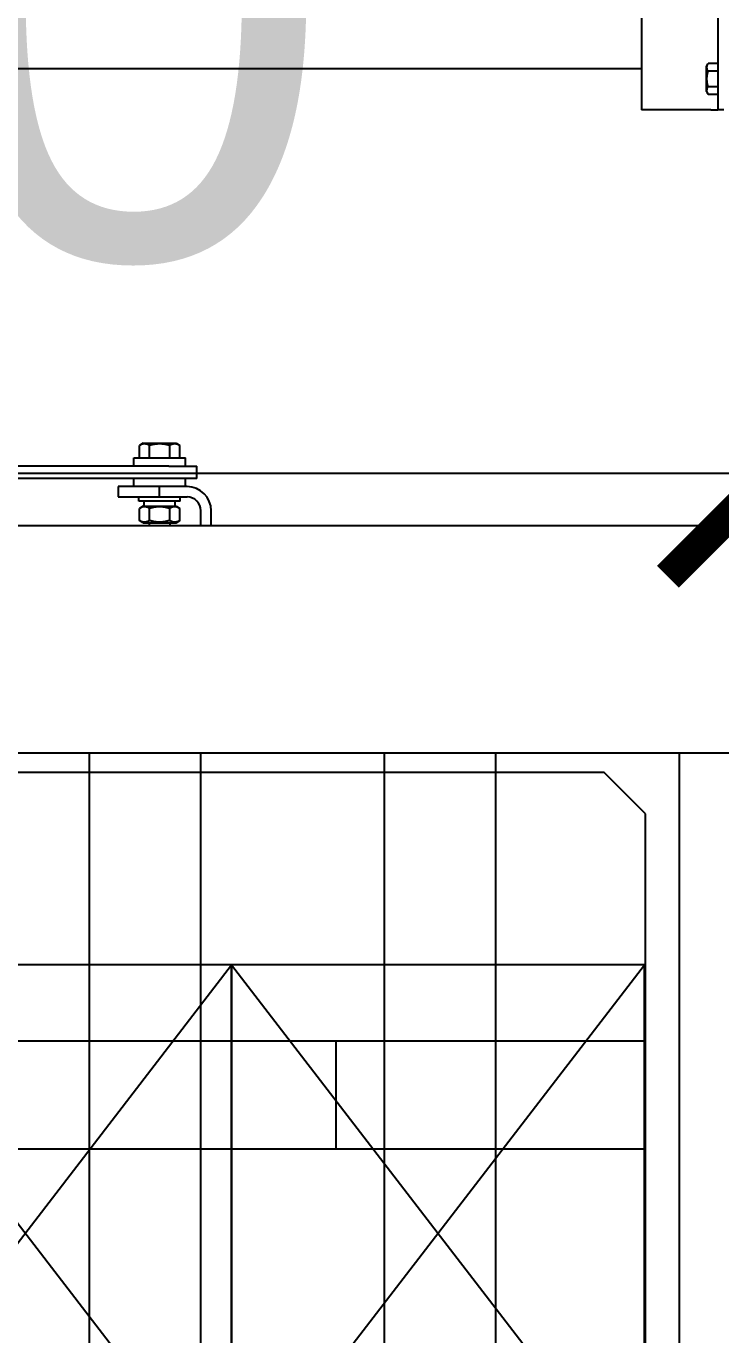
# Model space of a CAD drawing. Header units: millimetres. Extents: x -383313 to -161684, y -117025 to 99224.
# Drawn here: x -344250 to -343914, y -7784 to -7150 of the extents above; entities that cross this region are included whole.
import ezdxf

# ---------------------------------------------------------------- set-up
doc = ezdxf.new("R2010")
doc.units = ezdxf.units.MM
doc.header["$MEASUREMENT"] = 0
doc.linetypes.add('DASHED', pattern=[0.75, 0.5, -0.25])
doc.layers.get('Defpoints').update_dxf_attribs({"color": 31})
for name, color, linetype in [('001__КОНСТРУКТИВ__размеры внутр.', 7, 'Continuous'), ('PV-CB35', 7, 'Continuous'), ('Робот', 30, 'Continuous')]:
    doc.layers.add(name, color=color, linetype=linetype)
doc.styles.add('PSTUDIO', font='arial.ttf')
doc.dimstyles.new('PS_TICK', dxfattribs={"dimscale": 100, "dimtxt": 2.5, "dimasz": 1, "dimexe": 2, "dimexo": 2, "dimgap": 1, "dimtad": 1, "dimdec": 0, "dimzin": 0, "dimdsep": 46, "dimtxsty": 'PSTUDIO', "dimblk": 'ARCHTICK', "dimcen": 2, "dimdle": 1.5, "dimse1": 1, "dimse2": 1, "dimadec": 0, "dimazin": 0, "dimtfac": 1, "dimtdec": 0, "dimtix": 1, "dimtmove": 1, "dimatfit": 3, "dimldrblk": 'ARCHTICK', "dimfxl": 1, "dimtolj": 1, "dimtzin": 0, "dimarcsym": 0})

# ---------------------------------------------------------------- blocks, each defined once
blk = doc.blocks.new('паллета1')
at = {"color": 44}
for p, q in [((20, 600), (0, 580)), ((130, 600), (20, 600)), ((130, -600), (130, 600)), ((182.5, 600), (130, 600)), ((282.5, 600), (182.5, 600)), ((182.5, 600), (182.5, -600)), ((0, 580), (0, -580)), ((130, 450), (182.5, 450))]:
    blk.add_line(p, q, dxfattribs=at)
blk = doc.blocks.new('_ArchTick')
at = {"color": 0, "linetype": 'ByBlock', "const_width": 0.15}
blk.add_lwpolyline([(-0.5, -0.5), (0.5, 0.5)], dxfattribs=at)
blk = doc.blocks.new('*D306')
at = {"layer": '001__КОНСТРУКТИВ__размеры внутр.', "color": 0, "linetype": 'ByBlock', "lineweight": -2, "ltscale": 100, "transparency": 16777216}
for p, q in [((-345089.25, -6786.77), (-345089.25, -7566.79)), ((-343889.25, -6786.77), (-343889.25, -7566.79)), ((-343739.25, -7366.79), (-345239.25, -7366.79))]:
    blk.add_line(p, q, dxfattribs=at)
at = {"layer": 'Defpoints', "color": 0, "ltscale": 100, "transparency": 16777216}
for p in [(-345089.25, -6586.77), (-343889.25, -6586.77), (-345089.25, -7366.79)]:
    blk.add_point(p, dxfattribs=at)
at = {"layer": '001__КОНСТРУКТИВ__размеры внутр.', "color": 0, "lineweight": -2, "ltscale": 100, "transparency": 16777216, "xscale": 100, "yscale": 100, "zscale": 100, "rotation": 180}
blk.add_blockref('_ArchTick', (-345089.25, -7366.79), dxfattribs=at)
at = {"layer": '001__КОНСТРУКТИВ__размеры внутр.', "color": 0, "lineweight": -2, "ltscale": 100, "transparency": 16777216, "xscale": 100, "yscale": 100, "zscale": 100}
blk.add_blockref('_ArchTick', (-343889.25, -7366.79), dxfattribs=at)
at = {"layer": '001__КОНСТРУКТИВ__размеры внутр.', "color": 0, "ltscale": 100, "transparency": 16777216, "insert": (-344489.25, -7139.15), "char_height": 250, "attachment_point": 5, "style": 'PSTUDIO'}
blk.add_mtext('\\A1;1200', dxfattribs=at)
blk = doc.blocks.new('A$Cdbab0bab')
at = {"color": 3}
for p, q in [((598.31, -470), (598.31, 457)), ((687.31, -470), (687.31, 457)), ((741.19, -470), (741.19, 457)), ((830.19, -470), (830.19, 457)), ((884.06, -470), (884.06, 457)), ((2000, -470), (0, -470)), ((543, -580), (1463, -580)), ((825, -580), (825, -587.3)), ((830, -580), (830, -587.3)), ((842, -581.5), (840.19, -582.55)), ((840.19, -582.55), (840.19, -588.45)), ((858, -581.5), (842, -581.5)), ((845, -581.5), (845, -580)), ((845.09, -582.55), (845.09, -588.45)), ((854.91, -582.55), (854.91, -588.45)), ((855, -581.5), (855, -580)), ((858, -581.5), (859.81, -582.55)), ((859.81, -582.55), (859.81, -588.45)), ((842, -589.5), (840.19, -588.45)), ((858, -589.5), (842, -589.5)), ((842.5, -589.5), (842.5, -592)), ((857.5, -589.5), (857.5, -592)), ((858, -589.5), (859.81, -588.45)), ((850, -594), (836.7, -594)), ((840, -592), (860, -592)), ((840, -592), (840, -594)), ((850, -594), (850, -599)), ((870, -594), (850, -594)), ((860, -592), (860, -594)), ((870, -599), (870, -594)), ((836.7, -599), (850, -599)), ((837.5, -599), (837.5, -603)), ((850, -599), (870, -599)), ((862.5, -599), (862.5, -603)), ((832, -603), (845.56, -603)), ((832, -603), (832, -609)), ((845.56, -603), (986.43, -603)), ((845.56, -609), (832, -609)), ((837.5, -609), (837.5, -613)), ((862.5, -613), (837.5, -613)), ((840.19, -613), (840.19, -618.95)), ((845.09, -613), (845.09, -618.95)), ((845.56, -609), (986.43, -609)), ((854.91, -613), (854.91, -618.95)), ((859.81, -613), (859.81, -618.95)), ((862.5, -609), (862.5, -613)), ((842, -620), (840.19, -618.95)), ((858, -620), (842, -620)), ((858, -620), (859.81, -618.95))]:
    blk.add_line(p, q, dxfattribs=at)
for radius in [11.7, 6.7]:
    blk.add_arc((836.7, -587.3), radius, 180, 270, dxfattribs=at)
for points in [[(840.19, -582.55), (842.64, -581.13), (845.09, -582.55)], [(845.09, -582.55), (850, -581.13), (854.91, -582.55)], [(854.91, -582.55), (857.36, -581.13), (859.81, -582.55)], [(840.19, -588.45), (842.64, -589.87), (845.09, -588.45)], [(845.09, -588.45), (850, -589.87), (854.91, -588.45)], [(854.91, -588.45), (857.36, -589.87), (859.81, -588.45)], [(840.19, -618.95), (842.64, -620.37), (845.09, -618.95)], [(845.09, -618.95), (850, -620.37), (854.91, -618.95)], [(854.91, -618.95), (857.36, -620.37), (859.81, -618.95)]]:
    blk.add_rational_spline(points, [1.22364575665, 1.41294441399, 1.22364575665], degree=2, dxfattribs=at)
blk = doc.blocks.new('Робот ABB IRB660_3.15 (сверху)')
at = {"layer": 'Робот'}
blk.add_circle((0, 0), 3150, dxfattribs=at)
blk = doc.blocks.new('*U206')
at = {"layer": 'PV-CB35'}
for p, q in [((2952.54, 1872.97), (2952.54, 1172.97)), ((2989.54, 1872.97), (2989.54, 1172.97)), ((1493.59, 1192.97), (2952.54, 1192.97)), ((2984.04, 1193.97), (2984.91, 1195.48)), ((2984.04, 1181.97), (2984.04, 1193.97)), ((2989.54, 1195.48), (2984.91, 1195.48)), ((2989.54, 1191.72), (2984.91, 1191.72)), ((2984.04, 1181.97), (2984.91, 1180.46)), ((2989.54, 1184.22), (2984.91, 1184.22)), ((2989.54, 1180.46), (2984.91, 1180.46)), ((2958.84, 1172.97), (2952.54, 1172.97)), ((2986.24, 1172.97), (2958.84, 1172.97)), ((2986.24, 1172.97), (2989.54, 1172.97)), ((2992.54, 1172.97), (2989.54, 1172.97))]:
    blk.add_line(p, q, dxfattribs=at)
for points in [[(2984.91, 1191.72), (2983.83, 1193.6), (2984.91, 1195.48)], [(2984.91, 1184.22), (2983.83, 1187.97), (2984.91, 1191.72)], [(2984.91, 1180.46), (2983.83, 1182.34), (2984.91, 1184.22)]]:
    blk.add_rational_spline(points, [1.2245094272, 1.41394169484, 1.2245094272], degree=2, dxfattribs=at)

msp = doc.modelspace()

# ---------------------------------------------------------------- linework, layer by layer
at = {"color": 2, "ltscale": 100}
for p, q in [((-344350.60795, -7864.92257), (-344150.60795, -7604.92257)), ((-344350.60795, -7604.92257), (-344150.60795, -7864.92257)), ((-344150.60795, -7864.92257), (-343950.60795, -7604.92257)), ((-344150.60795, -7604.92257), (-343950.60795, -7864.92257))]:
    msp.add_line(p, q, dxfattribs=at)
for points in [[(-344350.60795, -7864.92257), (-344150.60795, -7864.92257), (-344150.60795, -7604.92257), (-344350.60795, -7604.92257)], [(-344150.60795, -7864.92257), (-343950.60795, -7864.92257), (-343950.60795, -7604.92257), (-344150.60795, -7604.92257)]]:
    msp.add_lwpolyline(points, close=True, dxfattribs=at)

# ---------------------------------------------------------------- block references
at = {"linetype": 'DASHED', "rotation": 180}
msp.add_blockref('A$Cdbab0bab', (-343335.51332, -7972.09281), dxfattribs=at)
at = {"color": 2, "rotation": 270}
msp.add_blockref('паллета1', (-344550.13369, -7511.7259), dxfattribs=at)
at = {"layer": 'PV-CB35'}
msp.add_blockref('*U206', (-346904.64384, -8363.47011), dxfattribs=at)
at = {"layer": 'Робот', "rotation": 180}
msp.add_blockref('Робот ABB IRB660_3.15 (сверху)', (-344500.63713, -5731.42318), dxfattribs=at)

# ---------------------------------------------------------------- dimensions: what is measured, and where the dimension line sits
at = {"layer": '001__КОНСТРУКТИВ__размеры внутр.', "ltscale": 100}
dim = msp.add_linear_dim(base=(-345089.2459, -7366.79448), p1=(-343889.2459, -6586.77247), p2=(-345089.2459, -6586.77247), dimstyle='PS_TICK', override={"dimse1": 0, "dimse2": 0, "dimarcsym": 1}, dxfattribs=at)
dim.commit()
dim.dimension.update_dxf_attribs({"geometry": '*D306', "text_midpoint": (-344489.2459, -7139.15123)})

doc.saveas('drawing.dxf')
